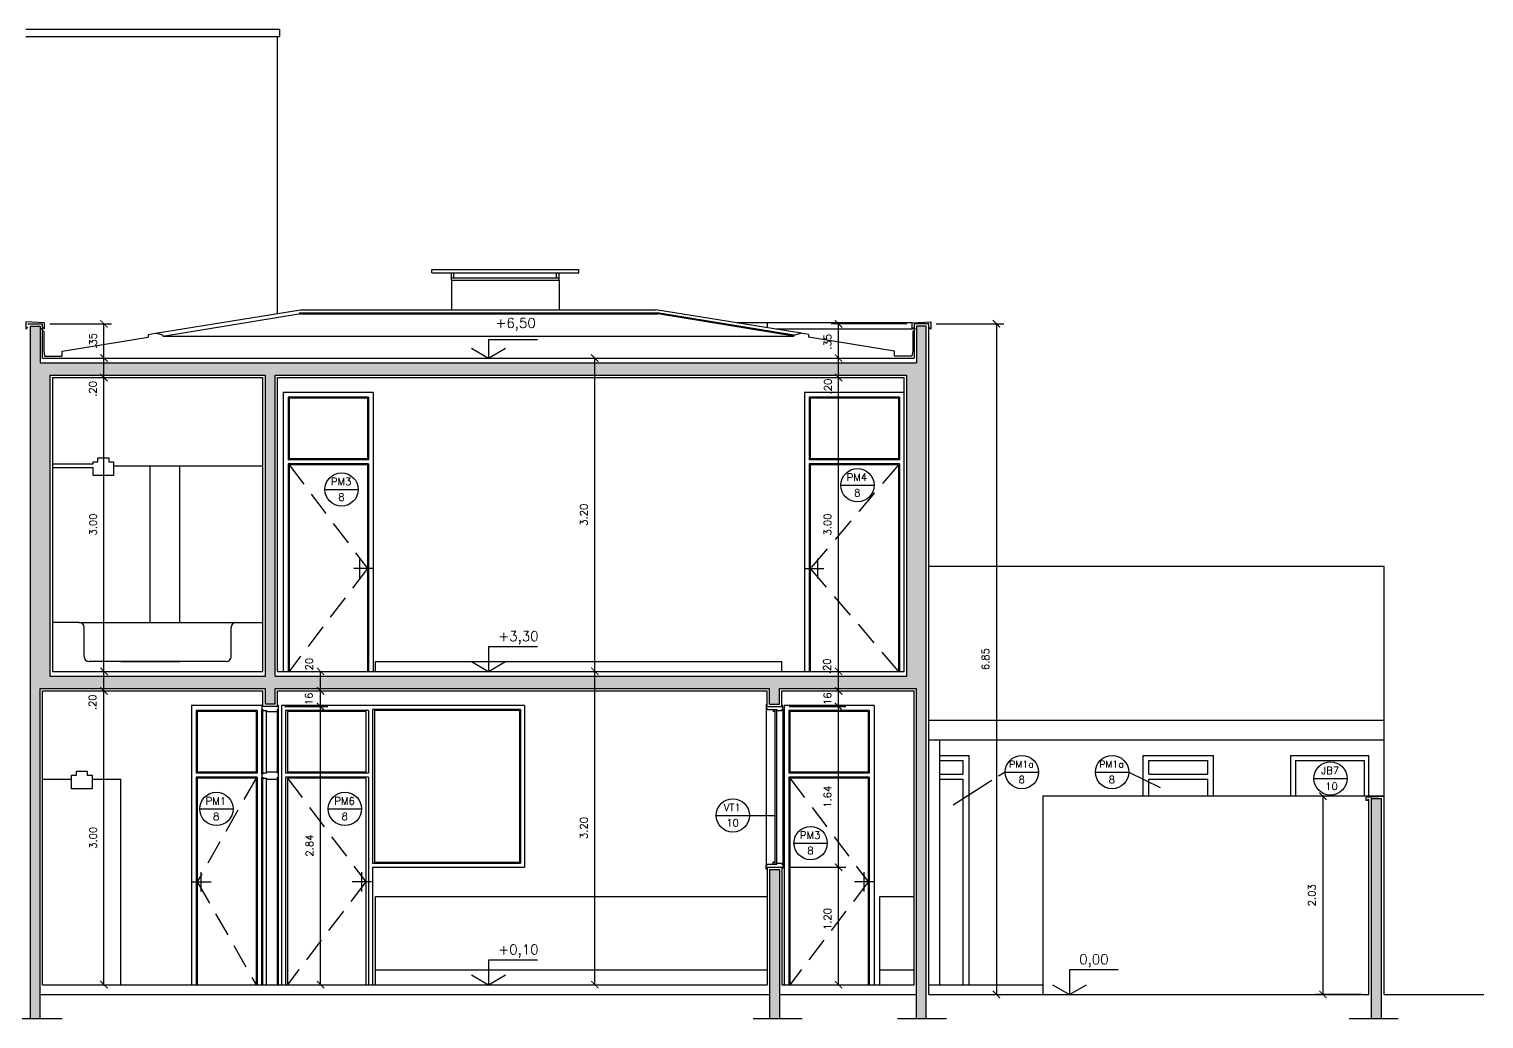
# Model space of a CAD drawing. Header units: millimetres. Extents: x 505 to 658, y 146 to 158.
# Drawn here: x 558.29 to 573.14, y 147.82 to 157.93 of the extents above; entities that cross this region are included whole.
import ezdxf

# ---------------------------------------------------------------- set-up
doc = ezdxf.new("R2010")
doc.units = ezdxf.units.MM
doc.linetypes.add('HIDDEN', pattern=[0.375, 0.25, -0.125])
for name, color, linetype in [('ALV', 5, 'Continuous'), ('CAIX', 2, 'Continuous'), ('CAIXN', 7, 'Continuous'), ('COTAS', 1, 'Continuous'), ('LPROJ', 7, 'HIDDEN'), ('LVISTA', 1, 'Continuous'), ('LVISTA01', 8, 'Continuous'), ('LVISTA02', 1, 'Continuous'), ('LVISTA025', 3, 'Continuous'), ('NOTAS', 2, 'Continuous'), ('PEÇAS', 7, 'Continuous'), ('PEÇAS50', 8, 'Continuous'), ('REVEST', 2, 'Continuous'), ('SOLID', 8, 'Continuous')]:
    doc.layers.add(name, color=color, linetype=linetype)
doc.styles.add('60-50', font='romans.shx', dxfattribs={"height": 0.075})
doc.styles.add('80-50', font='romans.shx', dxfattribs={"height": 0.1})
doc.dimstyles.new('50', dxfattribs={"dimtxt": 0.1, "dimasz": 2.5, "dimexe": 1.25, "dimexo": 0.625, "dimgap": 0.075, "dimtad": 1, "dimzin": 0, "dimdsep": 46, "dimtxsty": '60-50', "dimcen": 2.5, "dimclrt": 3, "dimadec": 0, "dimazin": 0, "dimtfac": 1, "dimtmove": 0, "dimatfit": 3, "dimfxl": 1, "dimarcsym": 0})

# ---------------------------------------------------------------- blocks, each defined once
blk = doc.blocks.new('_ARCHTICK')
at = {"color": 0, "linetype": 'ByBlock', "const_width": 0.15}
blk.add_lwpolyline([(-0.5, -0.5), (0.5, 0.5)], dxfattribs=at)
blk = doc.blocks.new('*D27')
at = {"color": 0, "linetype": 'ByBlock'}
for p, q in [((572.048, 150.098), (571.424, 150.098)), ((571.499, 150.098), (571.499, 148.073)), ((571.894, 148.073), (571.424, 148.073))]:
    blk.add_line(p, q, dxfattribs=at)
at = {"layer": 'DEFPOINTS', "color": 0, "linetype": 'ByBlock'}
for p in [(572.123, 150.098), (571.499, 148.073), (571.969, 148.073)]:
    blk.add_point(p, dxfattribs=at)
at = {"color": 0, "linetype": 'ByBlock', "xscale": 0.075, "yscale": 0.075, "zscale": 0.075}
for p, rotation in [((571.499, 150.098), 90), ((571.499, 148.073), 270)]:
    blk.add_blockref('_ARCHTICK', p, dxfattribs=dict(at, rotation=rotation))
at = {"color": 3, "linetype": 'ByBlock', "insert": (571.386, 149.086), "char_height": 0.075, "attachment_point": 5, "rotation": 90, "style": '60-50'}
blk.add_mtext('2.03', dxfattribs=at)
blk = doc.blocks.new('*D28')
at = {"color": 0, "linetype": 'ByBlock'}
blk.add_line((559.05, 148.173), (559.05, 151.173), dxfattribs=at)
at = {"layer": 'DEFPOINTS', "color": 0, "linetype": 'ByBlock'}
for p in [(559.05, 151.173), (559.05, 151.173), (559.05, 148.173)]:
    blk.add_point(p, dxfattribs=at)
at = {"color": 0, "linetype": 'ByBlock', "xscale": 0.075, "yscale": 0.075, "zscale": 0.075}
for p, rotation in [((559.05, 151.173), 90), ((559.05, 148.173), 270)]:
    blk.add_blockref('_ARCHTICK', p, dxfattribs=dict(at, rotation=rotation))
at = {"color": 3, "linetype": 'ByBlock', "insert": (558.938, 149.673), "char_height": 0.075, "attachment_point": 5, "rotation": 90, "style": '60-50'}
blk.add_mtext('3.00', dxfattribs=at)
blk = doc.blocks.new('*D29')
at = {"color": 0, "linetype": 'ByBlock'}
blk.add_line((559.05, 151.173), (559.05, 151.373), dxfattribs=at)
at = {"layer": 'DEFPOINTS', "color": 0, "linetype": 'ByBlock'}
for p in [(559.05, 151.373), (559.05, 151.373), (559.05, 151.173)]:
    blk.add_point(p, dxfattribs=at)
at = {"color": 0, "linetype": 'ByBlock', "xscale": 0.075, "yscale": 0.075, "zscale": 0.075}
for p, rotation in [((559.05, 151.373), 90), ((559.05, 151.173), 270)]:
    blk.add_blockref('_ARCHTICK', p, dxfattribs=dict(at, rotation=rotation))
at = {"color": 3, "linetype": 'ByBlock', "insert": (558.933, 151.057), "char_height": 0.075, "attachment_point": 5, "rotation": 90, "style": '60-50'}
blk.add_mtext('.20', dxfattribs=at)
blk = doc.blocks.new('*D30')
at = {"color": 0, "linetype": 'ByBlock'}
blk.add_line((559.05, 151.373), (559.05, 154.373), dxfattribs=at)
at = {"layer": 'DEFPOINTS', "color": 0, "linetype": 'ByBlock'}
for p in [(559.05, 154.373), (559.05, 154.373), (559.05, 151.373)]:
    blk.add_point(p, dxfattribs=at)
at = {"color": 0, "linetype": 'ByBlock', "xscale": 0.075, "yscale": 0.075, "zscale": 0.075}
for p, rotation in [((559.05, 154.373), 90), ((559.05, 151.373), 270)]:
    blk.add_blockref('_ARCHTICK', p, dxfattribs=dict(at, rotation=rotation))
at = {"color": 3, "linetype": 'ByBlock', "insert": (558.938, 152.873), "char_height": 0.075, "attachment_point": 5, "rotation": 90, "style": '60-50'}
blk.add_mtext('3.00', dxfattribs=at)
blk = doc.blocks.new('*D31')
at = {"color": 0, "linetype": 'ByBlock'}
blk.add_line((559.05, 154.373), (559.05, 154.573), dxfattribs=at)
at = {"layer": 'DEFPOINTS', "color": 0, "linetype": 'ByBlock'}
for p in [(559.05, 154.573), (559.05, 154.573), (559.05, 154.373)]:
    blk.add_point(p, dxfattribs=at)
at = {"color": 0, "linetype": 'ByBlock', "xscale": 0.075, "yscale": 0.075, "zscale": 0.075}
for p, rotation in [((559.05, 154.573), 90), ((559.05, 154.373), 270)]:
    blk.add_blockref('_ARCHTICK', p, dxfattribs=dict(at, rotation=rotation))
at = {"color": 3, "linetype": 'ByBlock', "insert": (558.936, 154.258), "char_height": 0.075, "attachment_point": 5, "rotation": 90, "style": '60-50'}
blk.add_mtext('.20', dxfattribs=at)
blk = doc.blocks.new('*D32')
at = {"color": 0, "linetype": 'ByBlock'}
for p, q in [((558.498, 154.923), (559.125, 154.923)), ((559.05, 154.573), (559.05, 154.923))]:
    blk.add_line(p, q, dxfattribs=at)
at = {"layer": 'DEFPOINTS', "color": 0, "linetype": 'ByBlock'}
for p in [(558.423, 154.923), (559.05, 154.923), (559.05, 154.573)]:
    blk.add_point(p, dxfattribs=at)
at = {"color": 0, "linetype": 'ByBlock', "xscale": 0.075, "yscale": 0.075, "zscale": 0.075}
for p, rotation in [((559.05, 154.923), 90), ((559.05, 154.573), 270)]:
    blk.add_blockref('_ARCHTICK', p, dxfattribs=dict(at, rotation=rotation))
at = {"color": 3, "linetype": 'ByBlock', "insert": (558.938, 154.748), "char_height": 0.075, "attachment_point": 5, "rotation": 90, "style": '60-50'}
blk.add_mtext('.35', dxfattribs=at)
blk = doc.blocks.new('*D33')
at = {"color": 0, "linetype": 'ByBlock'}
blk.add_line((564.063, 148.173), (564.063, 151.373), dxfattribs=at)
at = {"layer": 'DEFPOINTS', "color": 0, "linetype": 'ByBlock'}
for p in [(564.063, 151.373), (564.063, 151.373), (564.063, 148.173)]:
    blk.add_point(p, dxfattribs=at)
at = {"color": 0, "linetype": 'ByBlock', "xscale": 0.075, "yscale": 0.075, "zscale": 0.075}
for p, rotation in [((564.063, 151.373), 90), ((564.063, 148.173), 270)]:
    blk.add_blockref('_ARCHTICK', p, dxfattribs=dict(at, rotation=rotation))
at = {"color": 3, "linetype": 'ByBlock', "insert": (563.95, 149.773), "char_height": 0.075, "attachment_point": 5, "rotation": 90, "style": '60-50'}
blk.add_mtext('3.20', dxfattribs=at)
blk = doc.blocks.new('*D34')
at = {"color": 0, "linetype": 'ByBlock'}
blk.add_line((564.063, 151.373), (564.063, 154.573), dxfattribs=at)
at = {"layer": 'DEFPOINTS', "color": 0, "linetype": 'ByBlock'}
for p in [(564.063, 154.573), (564.063, 154.573), (564.063, 151.373)]:
    blk.add_point(p, dxfattribs=at)
at = {"color": 0, "linetype": 'ByBlock', "xscale": 0.075, "yscale": 0.075, "zscale": 0.075}
for p, rotation in [((564.063, 154.573), 90), ((564.063, 151.373), 270)]:
    blk.add_blockref('_ARCHTICK', p, dxfattribs=dict(at, rotation=rotation))
at = {"color": 3, "linetype": 'ByBlock', "insert": (563.95, 152.973), "char_height": 0.075, "attachment_point": 5, "rotation": 90, "style": '60-50'}
blk.add_mtext('3.20', dxfattribs=at)
blk = doc.blocks.new('*D35')
at = {"color": 0, "linetype": 'ByBlock'}
for p, q in [((566.048, 149.373), (566.627, 149.373)), ((566.552, 148.173), (566.552, 149.373))]:
    blk.add_line(p, q, dxfattribs=at)
at = {"layer": 'DEFPOINTS', "color": 0, "linetype": 'ByBlock'}
for p in [(565.973, 149.373), (566.552, 149.373), (566.552, 148.173)]:
    blk.add_point(p, dxfattribs=at)
at = {"color": 0, "linetype": 'ByBlock', "xscale": 0.075, "yscale": 0.075, "zscale": 0.075}
for p, rotation in [((566.552, 149.373), 90), ((566.552, 148.173), 270)]:
    blk.add_blockref('_ARCHTICK', p, dxfattribs=dict(at, rotation=rotation))
at = {"color": 3, "linetype": 'ByBlock', "insert": (566.44, 148.843), "char_height": 0.075, "attachment_point": 5, "rotation": 90, "style": '60-50'}
blk.add_mtext('1.20', dxfattribs=at)
blk = doc.blocks.new('*D36')
at = {"color": 0, "linetype": 'ByBlock'}
for p, q in [((566.048, 151.013), (566.627, 151.013)), ((566.552, 149.373), (566.552, 151.013))]:
    blk.add_line(p, q, dxfattribs=at)
at = {"layer": 'DEFPOINTS', "color": 0, "linetype": 'ByBlock'}
for p in [(565.973, 151.013), (566.552, 151.013), (565.973, 149.373)]:
    blk.add_point(p, dxfattribs=at)
at = {"color": 0, "linetype": 'ByBlock', "xscale": 0.075, "yscale": 0.075, "zscale": 0.075}
for p, rotation in [((566.552, 151.013), 90), ((566.552, 149.373), 270)]:
    blk.add_blockref('_ARCHTICK', p, dxfattribs=dict(at, rotation=rotation))
at = {"color": 3, "linetype": 'ByBlock', "insert": (566.44, 150.092), "char_height": 0.075, "attachment_point": 5, "rotation": 90, "style": '60-50'}
blk.add_mtext('1.64', dxfattribs=at)
blk = doc.blocks.new('*D37')
at = {"color": 0, "linetype": 'ByBlock'}
blk.add_line((566.552, 151.013), (566.552, 151.173), dxfattribs=at)
at = {"layer": 'DEFPOINTS', "color": 0, "linetype": 'ByBlock'}
for p in [(566.552, 151.173), (566.552, 151.173), (565.973, 151.013)]:
    blk.add_point(p, dxfattribs=at)
at = {"color": 0, "linetype": 'ByBlock', "xscale": 0.075, "yscale": 0.075, "zscale": 0.075}
for p, rotation in [((566.552, 151.173), 90), ((566.552, 151.013), 270)]:
    blk.add_blockref('_ARCHTICK', p, dxfattribs=dict(at, rotation=rotation))
at = {"color": 3, "linetype": 'ByBlock', "insert": (566.44, 151.078), "char_height": 0.075, "attachment_point": 5, "rotation": 90, "style": '60-50'}
blk.add_mtext('.16', dxfattribs=at)
blk = doc.blocks.new('*D38')
at = {"color": 0, "linetype": 'ByBlock'}
blk.add_line((566.552, 151.173), (566.552, 151.373), dxfattribs=at)
at = {"layer": 'DEFPOINTS', "color": 0, "linetype": 'ByBlock'}
for p in [(566.552, 151.373), (566.552, 151.373), (566.552, 151.173)]:
    blk.add_point(p, dxfattribs=at)
at = {"color": 0, "linetype": 'ByBlock', "xscale": 0.075, "yscale": 0.075, "zscale": 0.075}
for p, rotation in [((566.552, 151.373), 90), ((566.552, 151.173), 270)]:
    blk.add_blockref('_ARCHTICK', p, dxfattribs=dict(at, rotation=rotation))
at = {"color": 3, "linetype": 'ByBlock', "insert": (566.434, 151.425), "char_height": 0.075, "attachment_point": 5, "rotation": 90, "style": '60-50'}
blk.add_mtext('.20', dxfattribs=at)
blk = doc.blocks.new('*D39')
at = {"color": 0, "linetype": 'ByBlock'}
blk.add_line((566.552, 151.373), (566.552, 154.373), dxfattribs=at)
at = {"layer": 'DEFPOINTS', "color": 0, "linetype": 'ByBlock'}
for p in [(566.552, 154.373), (566.552, 154.373), (566.552, 151.373)]:
    blk.add_point(p, dxfattribs=at)
at = {"color": 0, "linetype": 'ByBlock', "xscale": 0.075, "yscale": 0.075, "zscale": 0.075}
for p, rotation in [((566.552, 154.373), 90), ((566.552, 151.373), 270)]:
    blk.add_blockref('_ARCHTICK', p, dxfattribs=dict(at, rotation=rotation))
at = {"color": 3, "linetype": 'ByBlock', "insert": (566.44, 152.873), "char_height": 0.075, "attachment_point": 5, "rotation": 90, "style": '60-50'}
blk.add_mtext('3.00', dxfattribs=at)
blk = doc.blocks.new('*D40')
at = {"color": 0, "linetype": 'ByBlock'}
blk.add_line((566.552, 154.373), (566.552, 154.573), dxfattribs=at)
at = {"layer": 'DEFPOINTS', "color": 0, "linetype": 'ByBlock'}
for p in [(566.552, 154.573), (566.552, 154.573), (566.552, 154.373)]:
    blk.add_point(p, dxfattribs=at)
at = {"color": 0, "linetype": 'ByBlock', "xscale": 0.075, "yscale": 0.075, "zscale": 0.075}
for p, rotation in [((566.552, 154.573), 90), ((566.552, 154.373), 270)]:
    blk.add_blockref('_ARCHTICK', p, dxfattribs=dict(at, rotation=rotation))
at = {"color": 3, "linetype": 'ByBlock', "insert": (566.444, 154.282), "char_height": 0.075, "attachment_point": 5, "rotation": 90, "style": '60-50'}
blk.add_mtext('.20', dxfattribs=at)
blk = doc.blocks.new('*D41')
at = {"color": 0, "linetype": 'ByBlock'}
for p, q in [((567.248, 154.923), (566.477, 154.923)), ((566.552, 154.573), (566.552, 154.923))]:
    blk.add_line(p, q, dxfattribs=at)
at = {"layer": 'DEFPOINTS', "color": 0, "linetype": 'ByBlock'}
for p in [(566.552, 154.923), (567.323, 154.923), (566.552, 154.573)]:
    blk.add_point(p, dxfattribs=at)
at = {"color": 0, "linetype": 'ByBlock', "xscale": 0.075, "yscale": 0.075, "zscale": 0.075}
for p, rotation in [((566.552, 154.923), 90), ((566.552, 154.573), 270)]:
    blk.add_blockref('_ARCHTICK', p, dxfattribs=dict(at, rotation=rotation))
at = {"color": 3, "linetype": 'ByBlock', "insert": (566.44, 154.739), "char_height": 0.075, "attachment_point": 5, "rotation": 90, "style": '60-50'}
blk.add_mtext('.35', dxfattribs=at)
blk = doc.blocks.new('*D42')
at = {"color": 0, "linetype": 'ByBlock'}
for p, q in [((560.898, 151.013), (561.337, 151.013)), ((561.262, 148.173), (561.262, 151.013))]:
    blk.add_line(p, q, dxfattribs=at)
at = {"layer": 'DEFPOINTS', "color": 0, "linetype": 'ByBlock'}
for p in [(560.823, 151.013), (561.262, 151.013), (561.262, 148.173)]:
    blk.add_point(p, dxfattribs=at)
at = {"color": 0, "linetype": 'ByBlock', "xscale": 0.075, "yscale": 0.075, "zscale": 0.075}
for p, rotation in [((561.262, 151.013), 90), ((561.262, 148.173), 270)]:
    blk.add_blockref('_ARCHTICK', p, dxfattribs=dict(at, rotation=rotation))
at = {"color": 3, "linetype": 'ByBlock', "insert": (561.149, 149.593), "char_height": 0.075, "attachment_point": 5, "rotation": 90, "style": '60-50'}
blk.add_mtext('2.84', dxfattribs=at)
blk = doc.blocks.new('*D43')
at = {"color": 0, "linetype": 'ByBlock'}
blk.add_line((561.262, 151.013), (561.262, 151.173), dxfattribs=at)
at = {"layer": 'DEFPOINTS', "color": 0, "linetype": 'ByBlock'}
for p in [(561.262, 151.173), (561.262, 151.173), (560.823, 151.013)]:
    blk.add_point(p, dxfattribs=at)
at = {"color": 0, "linetype": 'ByBlock', "xscale": 0.075, "yscale": 0.075, "zscale": 0.075}
for p, rotation in [((561.262, 151.173), 90), ((561.262, 151.013), 270)]:
    blk.add_blockref('_ARCHTICK', p, dxfattribs=dict(at, rotation=rotation))
at = {"color": 3, "linetype": 'ByBlock', "insert": (561.142, 151.076), "char_height": 0.075, "attachment_point": 5, "rotation": 90, "style": '60-50'}
blk.add_mtext('.16', dxfattribs=at)
blk = doc.blocks.new('*D44')
at = {"color": 0, "linetype": 'ByBlock'}
blk.add_line((561.262, 151.173), (561.262, 151.373), dxfattribs=at)
at = {"layer": 'DEFPOINTS', "color": 0, "linetype": 'ByBlock'}
for p in [(561.262, 151.373), (561.262, 151.373), (561.262, 151.173)]:
    blk.add_point(p, dxfattribs=at)
at = {"color": 0, "linetype": 'ByBlock', "xscale": 0.075, "yscale": 0.075, "zscale": 0.075}
for p, rotation in [((561.262, 151.373), 90), ((561.262, 151.173), 270)]:
    blk.add_blockref('_ARCHTICK', p, dxfattribs=dict(at, rotation=rotation))
at = {"color": 3, "linetype": 'ByBlock', "insert": (561.146, 151.431), "char_height": 0.075, "attachment_point": 5, "rotation": 90, "style": '60-50'}
blk.add_mtext('.20', dxfattribs=at)
blk = doc.blocks.new('*D45')
at = {"color": 0, "linetype": 'ByBlock'}
for p, q in [((567.548, 154.923), (568.239, 154.923)), ((568.164, 154.923), (568.164, 148.073))]:
    blk.add_line(p, q, dxfattribs=at)
at = {"layer": 'DEFPOINTS', "color": 0, "linetype": 'ByBlock'}
for p in [(567.473, 154.923), (568.164, 148.073), (568.164, 148.073)]:
    blk.add_point(p, dxfattribs=at)
at = {"color": 0, "linetype": 'ByBlock', "xscale": 0.075, "yscale": 0.075, "zscale": 0.075}
for p, rotation in [((568.164, 154.923), 90), ((568.164, 148.073), 270)]:
    blk.add_blockref('_ARCHTICK', p, dxfattribs=dict(at, rotation=rotation))
at = {"color": 3, "linetype": 'ByBlock', "insert": (568.052, 151.498), "char_height": 0.075, "attachment_point": 5, "rotation": 90, "style": '60-50'}
blk.add_mtext('6.85', dxfattribs=at)

msp = doc.modelspace()

# ---------------------------------------------------------------- hatches: boundary and pattern name
at = {"layer": 'SOLID'}
h = msp.add_hatch(color=256, dxfattribs=at)
h.paths.add_polyline_path([(552.251, 150.073), (552.148, 150.073), (552.148, 147.823), (552.251, 147.823)])
h.paths.add_polyline_path([(558.298, 147.823), (558.398, 147.823), (558.398, 151.198), (560.698, 151.198), (560.698, 151.038), (560.798, 151.038), (560.798, 151.198), (565.848, 151.198), (565.848, 151.038), (565.948, 151.038), (565.948, 151.198), (567.348, 151.198), (567.348, 147.823), (567.448, 147.823), (567.448, 154.898), (567.348, 154.898), (567.348, 154.523), (560.448, 154.523), (558.398, 154.523), (558.398, 154.898), (558.298, 154.898)])
h.paths.add_polyline_path([(558.498, 151.323), (558.498, 154.398), (560.698, 154.398), (560.698, 151.323)], flags=16)
h.paths.add_polyline_path([(560.798, 151.323), (560.798, 154.398), (567.248, 154.398), (567.248, 151.323)], flags=16)
h.paths.add_polyline_path([(565.848, 147.823), (565.948, 147.823), (565.948, 149.348), (565.848, 149.348)], flags=17)
h.paths.add_polyline_path([(572.098, 150.073), (571.994, 150.073), (571.994, 147.823), (572.098, 147.823)])
h.paths.add_polyline_path([(563.066, 151.634), (563.55, 151.634), (563.55, 151.812), (563.066, 151.812)], flags=8)

# ---------------------------------------------------------------- linework, layer by layer
at = {"layer": 'ALV'}
for p, q in [((558.298, 154.898), (558.398, 154.898)), ((558.298, 147.823), (558.298, 154.898)), ((558.398, 154.898), (558.398, 154.523)), ((567.348, 154.898), (567.348, 154.523)), ((567.448, 154.898), (567.348, 154.898)), ((567.448, 147.823), (567.448, 154.898)), ((558.398, 154.523), (560.898, 154.523)), ((560.448, 154.523), (567.348, 154.523)), ((558.498, 154.398), (560.698, 154.398)), ((558.498, 154.398), (558.498, 151.323)), ((560.698, 151.323), (560.698, 154.398)), ((560.798, 154.398), (567.248, 154.398)), ((560.798, 151.323), (560.798, 154.398)), ((567.248, 151.323), (567.248, 154.398)), ((558.498, 151.323), (560.698, 151.323)), ((560.798, 151.323), (567.248, 151.323)), ((558.398, 151.198), (560.698, 151.198)), ((558.398, 147.823), (558.398, 151.198)), ((560.698, 151.038), (560.698, 151.198)), ((560.798, 151.198), (565.848, 151.198)), ((560.798, 151.038), (560.798, 151.198)), ((565.848, 151.038), (565.848, 151.198)), ((565.948, 151.038), (565.948, 151.198)), ((565.948, 151.198), (567.348, 151.198)), ((567.348, 147.823), (567.348, 151.198)), ((560.798, 151.038), (560.698, 151.038)), ((565.848, 151.038), (565.948, 151.038)), ((571.994, 150.073), (572.098, 150.073)), ((571.994, 147.823), (571.994, 150.073)), ((572.098, 147.823), (572.098, 150.073)), ((565.848, 149.348), (565.948, 149.348)), ((565.848, 149.348), (565.848, 147.823)), ((565.948, 149.348), (565.948, 147.823))]:
    msp.add_line(p, q, dxfattribs=at)
at = {"layer": 'CAIX'}
for p, q in [((560.673, 150.333), (560.673, 150.973)), ((560.708, 150.343), (560.708, 150.963)), ((565.823, 150.983), (565.823, 150.983)), ((565.883, 150.983), (565.883, 150.963)), ((565.903, 150.963), (565.883, 150.963)), ((565.903, 149.403), (565.903, 150.983)), ((565.923, 149.413), (565.923, 150.973)), ((560.673, 148.173), (560.673, 150.283)), ((560.708, 148.173), (560.708, 150.273)), ((565.883, 149.403), (565.883, 149.423)), ((565.903, 149.423), (565.883, 149.423))]:
    msp.add_line(p, q, dxfattribs=at)
for points in [[(558.423, 154.888), (558.443, 154.868), (558.443, 154.933), (558.253, 154.943), (558.253, 154.868), (558.273, 154.888)], [(558.407, 154.875), (558.437, 154.845), (558.437, 154.643), (558.444, 154.593)], [(567.339, 154.875), (567.309, 154.845), (567.309, 154.643), (567.301, 154.593)], [(567.323, 154.888), (567.303, 154.868), (567.303, 154.933), (567.493, 154.943), (567.493, 154.868), (567.473, 154.888)], [(560.673, 151.023), (560.663, 151.023), (560.663, 150.983), (560.673, 150.983), (560.673, 150.973), (560.708, 150.973), (560.708, 150.963), (560.823, 150.963), (560.823, 150.983), (560.833, 150.983), (560.833, 151.023), (560.823, 151.023)], [(565.823, 151.033), (565.813, 151.033), (565.813, 150.993), (565.823, 150.993), (565.823, 150.983), (565.923, 150.983), (565.923, 150.973), (565.973, 150.973), (565.973, 150.983), (565.983, 150.983), (565.983, 151.023), (565.973, 151.023)], [(565.823, 149.353), (565.813, 149.353), (565.813, 149.393), (565.823, 149.393), (565.823, 149.403), (565.923, 149.403), (565.923, 149.413), (565.973, 149.413), (565.973, 149.403), (565.983, 149.403), (565.983, 149.363), (565.973, 149.363)]]:
    msp.add_lwpolyline(points, dxfattribs=at)
msp.add_lwpolyline([(560.708, 150.333), (560.673, 150.333), (560.673, 150.323), (560.663, 150.323), (560.663, 150.293), (560.673, 150.293), (560.673, 150.283), (560.708, 150.283), (560.708, 150.273), (560.823, 150.273), (560.823, 150.293), (560.833, 150.293), (560.833, 150.333), (560.823, 150.333), (560.823, 150.343), (560.708, 150.343)], close=True, dxfattribs=at)
at = {"layer": 'CAIXN', "color": 8, "ltscale": 0.5}
for p, q in [((561.306, 153.231), (561.646, 153.231)), ((566.575, 153.274), (566.915, 153.274)), ((568.119, 150.257), (567.724, 150.007)), ((568.255, 150.344), (568.187, 150.301)), ((568.255, 150.344), (568.595, 150.344)), ((569.175, 150.344), (569.515, 150.344)), ((569.515, 150.344), (569.835, 150.186)), ((571.406, 150.28), (571.746, 150.28)), ((560.028, 149.968), (560.368, 149.968)), ((561.341, 149.968), (561.681, 149.968)), ((565.302, 149.902), (565.903, 149.902)), ((566.097, 149.619), (566.437, 149.619))]:
    msp.add_line(p, q, dxfattribs=at)
for centre in [(561.476, 153.231), (566.745, 153.274), (568.425, 150.344), (569.345, 150.344), (571.576, 150.28), (560.198, 149.968), (561.511, 149.968), (565.472, 149.902), (566.267, 149.619)]:
    msp.add_circle(centre, 0.17, dxfattribs=at)
at = {"layer": 'LPROJ'}
for p, q in [((560.94, 153.483), (561.74, 152.423)), ((567.163, 153.483), (566.263, 152.423)), ((561.74, 152.423), (560.94, 151.373)), ((566.263, 152.423), (567.163, 151.373)), ((560.603, 150.283), (560.003, 149.223)), ((560.923, 150.283), (561.723, 149.223)), ((566.055, 150.283), (566.855, 149.223)), ((560.003, 149.223), (560.603, 148.173)), ((561.723, 149.223), (560.923, 148.173)), ((566.855, 149.223), (566.055, 148.173))]:
    msp.add_line(p, q, dxfattribs=at)
at = {"layer": 'LVISTA'}
for p, q in [((562.398, 155.478), (563.898, 155.478)), ((562.398, 155.443), (562.398, 155.478)), ((562.398, 155.443), (563.898, 155.443)), ((562.598, 155.368), (562.598, 155.443)), ((562.623, 155.393), (562.623, 155.443)), ((563.673, 155.393), (563.673, 155.443)), ((563.698, 155.368), (563.698, 155.443)), ((563.898, 155.443), (563.898, 155.478)), ((562.598, 155.393), (563.698, 155.393)), ((562.598, 155.368), (562.598, 155.067)), ((562.598, 155.368), (563.698, 155.368)), ((563.698, 155.368), (563.698, 155.067))]:
    msp.add_line(p, q, dxfattribs=at)
at = {"layer": 'LVISTA', "color": 2}
for p, q in [((558.444, 154.593), (558.623, 154.593)), ((558.623, 154.593), (558.623, 154.643)), ((567.123, 154.593), (567.123, 154.643)), ((567.301, 154.593), (567.123, 154.593))]:
    msp.add_line(p, q, dxfattribs=at)
at = {"layer": 'LVISTA01'}
for p, q in [((565.823, 154.933), (565.509, 154.933)), ((572.123, 152.443), (567.476, 152.443)), ((572.123, 150.098), (572.123, 152.443)), ((559.943, 151.023), (559.943, 148.173)), ((560.663, 151.023), (559.943, 151.023)), ((560.613, 150.973), (559.993, 150.973)), ((559.993, 150.973), (559.993, 150.333)), ((560.603, 150.963), (560.003, 150.963)), ((560.003, 150.963), (560.003, 150.343)), ((560.603, 150.963), (560.603, 150.343)), ((560.613, 150.973), (560.613, 150.333)), ((560.663, 151.023), (560.663, 148.173)), ((560.863, 151.023), (560.863, 148.173)), ((561.793, 151.023), (560.863, 151.023)), ((561.753, 150.973), (560.903, 150.973)), ((560.903, 150.973), (560.903, 150.333)), ((561.723, 150.963), (560.923, 150.963)), ((560.923, 150.963), (560.923, 150.343)), ((561.723, 150.963), (561.723, 150.343)), ((561.753, 150.973), (561.753, 150.333)), ((563.343, 151.023), (561.793, 151.023)), ((561.793, 150.983), (561.793, 149.413)), ((563.303, 150.983), (561.793, 150.983)), ((563.293, 150.973), (561.813, 150.973)), ((561.813, 150.973), (561.813, 149.423)), ((563.293, 150.973), (563.293, 149.423)), ((563.303, 150.983), (563.303, 149.413)), ((563.343, 151.023), (563.343, 149.373)), ((565.995, 151.023), (565.995, 148.173)), ((566.915, 151.023), (565.995, 151.023)), ((566.865, 150.973), (566.045, 150.973)), ((566.045, 150.973), (566.045, 150.333)), ((566.855, 150.963), (566.055, 150.963)), ((566.055, 150.963), (566.055, 150.343)), ((566.855, 150.963), (566.855, 150.343)), ((566.865, 150.973), (566.865, 150.333)), ((566.915, 151.023), (566.915, 148.173)), ((567.473, 150.873), (572.123, 150.873)), ((567.473, 150.673), (572.123, 150.673)), ((567.585, 148.173), (567.585, 150.673)), ((567.585, 150.513), (567.886, 150.513)), ((567.886, 148.173), (567.886, 150.513)), ((569.662, 150.098), (569.662, 150.513)), ((569.662, 150.513), (570.382, 150.513)), ((570.382, 150.098), (570.382, 150.513)), ((571.169, 150.513), (571.169, 150.098)), ((571.169, 150.513), (571.969, 150.513)), ((571.969, 150.098), (571.969, 150.513)), ((567.585, 150.463), (567.826, 150.463)), ((567.826, 150.323), (567.826, 150.463)), ((569.722, 150.463), (570.322, 150.463)), ((569.722, 150.323), (569.722, 150.463)), ((570.322, 150.323), (570.322, 150.463)), ((571.219, 150.463), (571.219, 150.098)), ((571.219, 150.463), (571.919, 150.463)), ((571.919, 150.463), (571.919, 150.098)), ((560.613, 150.333), (559.993, 150.333)), ((560.613, 150.293), (559.993, 150.293)), ((559.993, 150.293), (559.993, 148.173)), ((560.603, 150.343), (560.003, 150.343)), ((560.603, 150.283), (560.003, 150.283)), ((560.003, 150.283), (560.003, 148.173)), ((560.603, 150.283), (560.603, 148.173)), ((560.613, 150.293), (560.613, 148.173)), ((561.753, 150.333), (560.903, 150.333)), ((561.753, 150.293), (560.903, 150.293)), ((560.903, 150.293), (560.903, 148.173)), ((561.723, 150.343), (560.923, 150.343)), ((561.723, 150.283), (560.923, 150.283)), ((560.923, 150.283), (560.923, 148.173)), ((561.723, 150.283), (561.723, 148.173)), ((561.753, 150.293), (561.753, 148.173)), ((566.865, 150.333), (566.045, 150.333)), ((566.865, 150.293), (566.045, 150.293)), ((566.045, 150.293), (566.045, 148.173)), ((566.855, 150.343), (566.055, 150.343)), ((566.855, 150.283), (566.055, 150.283)), ((566.055, 150.283), (566.055, 148.173)), ((566.855, 150.283), (566.855, 148.173)), ((566.865, 150.293), (566.865, 148.173)), ((567.585, 150.323), (567.826, 150.323)), ((567.585, 150.273), (567.826, 150.273)), ((567.826, 148.173), (567.826, 150.273)), ((569.722, 150.323), (570.322, 150.323)), ((569.722, 150.098), (569.722, 150.273)), ((569.722, 150.273), (570.322, 150.273)), ((570.322, 150.098), (570.322, 150.273)), ((568.64, 150.098), (568.64, 148.073)), ((572.123, 150.098), (568.64, 150.098)), ((561.793, 149.413), (563.303, 149.413)), ((561.793, 149.373), (563.343, 149.373)), ((561.793, 149.373), (561.793, 148.173)), ((561.813, 149.423), (563.293, 149.423)), ((567.473, 148.173), (568.64, 148.173))]:
    msp.add_line(p, q, dxfattribs=at)
at = {"layer": 'LVISTA02'}
for p, q in [((558.253, 157.933), (560.843, 157.933)), ((558.253, 157.858), (560.843, 157.858)), ((560.823, 155.029), (560.823, 157.858)), ((560.843, 157.933), (560.843, 157.858)), ((559.575, 154.826), (561.058, 155.067)), ((559.65, 154.798), (561.04, 155.024)), ((561.04, 155.024), (564.705, 155.024)), ((561.044, 155.034), (564.701, 155.034)), ((561.058, 155.067), (564.689, 155.067)), ((566.17, 154.826), (564.687, 155.067)), ((566.095, 154.807), (564.701, 155.034)), ((566.095, 154.798), (564.705, 155.024)), ((567.305, 154.933), (565.823, 154.933)), ((565.823, 154.933), (565.823, 154.882)), ((567.305, 154.868), (565.91, 154.868)), ((560.88, 154.223), (560.88, 151.373)), ((561.8, 154.223), (560.88, 154.223)), ((561.75, 154.173), (560.93, 154.173)), ((560.93, 154.173), (560.93, 153.533)), ((561.74, 154.163), (560.94, 154.163)), ((560.94, 154.163), (560.94, 153.543)), ((561.74, 154.163), (561.74, 153.543)), ((561.75, 154.173), (561.75, 153.533)), ((561.8, 154.223), (561.8, 151.373)), ((566.203, 154.223), (566.203, 151.373)), ((567.223, 154.223), (566.203, 154.223)), ((567.173, 154.173), (566.253, 154.173)), ((566.253, 154.173), (566.253, 153.533)), ((567.163, 154.163), (566.263, 154.163)), ((566.263, 154.163), (566.263, 153.543)), ((567.163, 154.163), (567.163, 153.543)), ((567.173, 154.173), (567.173, 153.533)), ((561.75, 153.533), (560.93, 153.533)), ((561.75, 153.493), (560.93, 153.493)), ((560.93, 153.493), (560.93, 151.373)), ((561.74, 153.543), (560.94, 153.543)), ((561.74, 153.483), (560.94, 153.483)), ((560.94, 153.483), (560.94, 151.373)), ((561.74, 153.483), (561.74, 151.373)), ((561.75, 153.493), (561.75, 151.373)), ((567.173, 153.533), (566.253, 153.533)), ((567.173, 153.493), (566.253, 153.493)), ((566.253, 153.493), (566.253, 151.373)), ((567.163, 153.543), (566.263, 153.543)), ((567.163, 153.483), (566.263, 153.483)), ((566.263, 153.483), (566.263, 151.373)), ((567.163, 153.483), (567.163, 151.373)), ((567.173, 153.493), (567.173, 151.373)), ((559.148, 153.473), (560.663, 153.473)), ((559.523, 151.873), (559.523, 153.473)), ((559.823, 151.873), (559.823, 153.473)), ((559.223, 151.473), (559.823, 151.473)), ((561.823, 151.373), (561.823, 151.473)), ((561.823, 151.473), (565.973, 151.473)), ((565.973, 151.373), (565.973, 151.473)), ((560.663, 150.323), (560.663, 150.983)), ((560.823, 150.343), (560.823, 150.963)), ((560.833, 150.333), (560.833, 150.983)), ((565.813, 150.993), (565.813, 149.393)), ((565.983, 150.983), (565.983, 149.403)), ((558.423, 150.273), (558.718, 150.273)), ((558.928, 150.273), (559.223, 150.273)), ((559.223, 148.177), (559.223, 150.273)), ((560.663, 148.173), (560.663, 150.293)), ((560.823, 148.173), (560.823, 150.273)), ((560.833, 148.173), (560.833, 150.293)), ((565.973, 149.073), (565.973, 148.173)), ((558.398, 148.073), (565.848, 148.073)), ((565.948, 148.073), (567.348, 148.073))]:
    msp.add_line(p, q, dxfattribs=at)
at = {"layer": 'LVISTA02', "color": 2}
for p, q in [((559.5, 154.813), (559.575, 154.826)), ((559.65, 154.807), (559.575, 154.826)), ((566.095, 154.807), (566.17, 154.826)), ((566.245, 154.813), (566.17, 154.826)), ((558.623, 154.643), (559.5, 154.786)), ((559.5, 154.813), (559.5, 154.786)), ((559.65, 154.807), (559.65, 154.798)), ((559.65, 154.798), (566.095, 154.798)), ((566.095, 154.807), (566.095, 154.798)), ((566.245, 154.813), (566.245, 154.786)), ((567.123, 154.643), (566.245, 154.786))]:
    msp.add_line(p, q, dxfattribs=at)
at = {"layer": 'LVISTA025'}
for p, q in [((558.273, 154.923), (558.423, 154.923)), ((558.523, 151.373), (560.673, 151.373)), ((558.423, 151.173), (560.673, 151.173))]:
    msp.add_line(p, q, dxfattribs=at)
at = {"layer": 'LVISTA025', "color": 1}
for p, q in [((561.823, 148.173), (561.823, 149.073)), ((561.823, 149.073), (565.823, 149.073)), ((566.973, 148.173), (566.973, 149.073)), ((566.973, 149.073), (567.323, 149.073)), ((561.823, 148.323), (565.823, 148.323)), ((566.973, 148.323), (567.323, 148.323))]:
    msp.add_line(p, q, dxfattribs=at)
at = {"layer": 'NOTAS'}
for p, q in [((561.664, 152.323), (561.664, 152.523)), ((566.339, 152.323), (566.339, 152.523)), ((561.8, 152.423), (561.6, 152.423)), ((566.203, 152.423), (566.403, 152.423)), ((560.043, 149.123), (560.043, 149.323)), ((561.683, 149.123), (561.683, 149.323)), ((566.815, 149.123), (566.815, 149.323)), ((559.943, 149.223), (560.143, 149.223)), ((561.783, 149.223), (561.583, 149.223)), ((566.915, 149.223), (566.715, 149.223)), ((558.623, 147.823), (558.122, 147.823)), ((566.181, 147.823), (565.681, 147.823)), ((567.654, 147.823), (567.153, 147.823)), ((572.269, 147.823), (571.768, 147.823))]:
    msp.add_line(p, q, dxfattribs=at)
at = {"layer": 'NOTAS', "color": 3}
for points in [[(562.804, 154.673), (562.977, 154.573), (563.15, 154.673)], [(562.804, 151.473), (562.977, 151.373), (563.15, 151.473)], [(562.804, 148.273), (562.977, 148.173), (563.15, 148.273)], [(568.736, 148.173), (568.909, 148.073), (569.083, 148.173)]]:
    msp.add_lwpolyline(points, dxfattribs=at)
at = {"layer": 'NOTAS'}
for points in [[(563.477, 154.761), (562.977, 154.761), (562.977, 154.573)], [(563.477, 151.623), (562.977, 151.623), (562.977, 151.373)], [(563.477, 148.423), (562.977, 148.423), (562.977, 148.173)], [(569.409, 148.323), (568.909, 148.323), (568.909, 148.073)]]:
    msp.add_lwpolyline(points, dxfattribs=at)
at = {"layer": 'PEÇAS', "color": 0, "linetype": 'ByBlock'}
for p, q in [((558.798, 151.873), (558.523, 151.873)), ((560.398, 151.873), (560.673, 151.873)), ((558.848, 151.523), (558.848, 151.823)), ((560.348, 151.523), (560.348, 151.823)), ((560.298, 151.473), (558.898, 151.473))]:
    msp.add_line(p, q, dxfattribs=at)
at = {"layer": 'PEÇAS'}
msp.add_lwpolyline([(558.523, 153.493), (558.938, 153.493), (558.938, 153.513), (558.988, 153.513), (558.988, 153.553), (559.098, 153.553), (559.098, 153.513), (559.148, 153.513), (559.148, 153.373), (558.938, 153.373), (558.938, 153.453), (558.523, 153.453)], dxfattribs=at)
msp.add_lwpolyline([(558.928, 150.313), (558.928, 150.173), (558.718, 150.173), (558.718, 150.313), (558.768, 150.313), (558.768, 150.353), (558.878, 150.353), (558.878, 150.313)], close=True, dxfattribs=at)
at = {"layer": 'PEÇAS', "color": 0, "linetype": 'ByBlock'}
for centre, start, end in [((558.798, 151.823), 0, 90), ((560.398, 151.823), 90, 180), ((558.898, 151.523), 180, 270), ((560.298, 151.523), 270, 0)]:
    msp.add_arc(centre, 0.05, start, end, dxfattribs=at)
at = {"layer": 'PEÇAS50'}
msp.add_line((558.798, 151.873), (560.398, 151.873), dxfattribs=at)
at = {"layer": 'REVEST'}
for p, q in [((558.273, 154.923), (558.423, 154.923)), ((558.423, 154.573), (558.423, 154.923)), ((567.323, 154.923), (567.323, 154.573)), ((567.473, 154.923), (567.323, 154.923)), ((567.473, 148.073), (567.473, 154.923)), ((558.423, 154.573), (567.323, 154.573)), ((558.523, 154.373), (560.673, 154.373)), ((558.523, 154.373), (558.523, 151.373)), ((560.673, 151.373), (560.673, 154.373)), ((560.823, 154.373), (567.223, 154.373)), ((560.823, 151.373), (560.823, 154.373)), ((567.223, 151.373), (567.223, 154.373)), ((560.823, 151.373), (567.223, 151.373)), ((558.423, 148.173), (558.423, 151.173)), ((560.673, 151.013), (560.673, 151.173)), ((560.823, 151.173), (565.823, 151.173)), ((560.823, 151.013), (560.823, 151.173)), ((565.823, 151.013), (565.823, 151.173)), ((565.973, 151.013), (565.973, 151.173)), ((565.973, 151.173), (567.323, 151.173)), ((567.323, 148.173), (567.323, 151.173)), ((560.823, 151.013), (560.673, 151.013)), ((565.823, 151.013), (565.973, 151.013)), ((571.939, 150.088), (572.123, 150.098)), ((571.939, 150.053), (571.939, 150.088)), ((572.123, 148.073), (572.123, 150.098)), ((571.959, 150.053), (571.939, 150.053)), ((571.959, 150.053), (571.959, 150.063)), ((571.969, 150.063), (571.959, 150.063)), ((571.969, 148.073), (571.969, 150.063)), ((565.823, 149.373), (565.973, 149.373)), ((565.823, 149.373), (565.823, 148.173)), ((565.973, 149.373), (565.973, 148.173)), ((558.423, 148.173), (565.823, 148.173)), ((565.973, 148.173), (567.323, 148.173)), ((567.473, 148.073), (571.969, 148.073)), ((572.123, 148.073), (573.143, 148.073))]:
    msp.add_line(p, q, dxfattribs=at)

# ---------------------------------------------------------------- texts
at = {"layer": 'CAIXN', "color": 2, "ltscale": 0.5, "attachment_point": 5, "style": '60-50'}
for s, insert, char_height in [('PM3', (561.472, 153.312), 0.075), ('PM4', (566.74, 153.355), 0.075), ('8', (561.475, 153.154), 0.075), ('8', (566.743, 153.197), 0.075), ('PM1a', (568.42, 150.425), 0.07), ('PM1a', (569.34, 150.425), 0.07), ('JB7', (571.572, 150.361), 0.075), ('8', (568.423, 150.267), 0.075), ('8', (569.343, 150.267), 0.075), ('10', (571.586, 150.199), 0.075), ('PM1', (560.193, 150.049), 0.075), ('PM6', (561.507, 150.049), 0.075), ('8', (560.196, 149.892), 0.075), ('8', (561.509, 149.892), 0.075), ('VT1', (565.467, 149.983), 0.075), ('10', (565.47, 149.825), 0.075), ('PM3', (566.262, 149.7), 0.075), ('8', (566.265, 149.542), 0.075)]:
    msp.add_mtext(s, dxfattribs=dict(at, insert=insert, char_height=char_height))
at = {"layer": 'NOTAS', "color": 3, "style": '80-50'}
for s, p in [('+6,50', (563.048, 154.882)), ('+3,30', (563.077, 151.682)), ('+0,10', (563.077, 148.482)), ('0,00', (569.01, 148.382))]:
    msp.add_text(s, height=0.1, dxfattribs=at).set_placement(p)

# ---------------------------------------------------------------- dimensions: what is measured, and where the dimension line sits
at = {"layer": 'COTAS'}
for base, p1, p2, override, picture, middle in [((559.05, 154.923), (559.05, 154.573), (558.423, 154.923), {"dimasz": 0.075, "dimexe": 0.075, "dimexo": 0.075, "dimzin": 4, "dimblk1": 'ARCHTICK', "dimblk2": 'ARCHTICK', "dimsah": 1, "dimse1": 1, "dimtofl": 0, "dimtmove": 2}, '*D32', (558.938, 154.748)), ((568.164, 148.073), (567.473, 154.923), (568.164, 148.073), {"dimasz": 0.075, "dimexe": 0.075, "dimexo": 0.075, "dimzin": 4, "dimblk1": 'ARCHTICK', "dimblk2": 'ARCHTICK', "dimsah": 1, "dimtofl": 0, "dimtmove": 2}, '*D45', (568.052, 151.498)), ((564.063, 154.573), (564.063, 151.373), (564.063, 154.573), {"dimasz": 0.075, "dimexe": 0.075, "dimexo": 0.075, "dimzin": 4, "dimblk1": 'ARCHTICK', "dimblk2": 'ARCHTICK', "dimsah": 1, "dimse1": 1, "dimtofl": 0, "dimtmove": 2}, '*D34', (563.95, 152.973)), ((559.05, 154.373), (559.05, 151.373), (559.05, 154.373), {"dimasz": 0.075, "dimexe": 0.075, "dimexo": 0.075, "dimzin": 4, "dimblk1": 'ARCHTICK', "dimblk2": 'ARCHTICK', "dimsah": 1, "dimse1": 1, "dimtofl": 0, "dimtmove": 2}, '*D30', (558.938, 152.873)), ((566.552, 154.373), (566.552, 151.373), (566.552, 154.373), {"dimasz": 0.075, "dimexe": 0.075, "dimexo": 0.075, "dimzin": 4, "dimblk1": 'ARCHTICK', "dimblk2": 'ARCHTICK', "dimsah": 1, "dimse1": 1, "dimtofl": 0, "dimtmove": 2}, '*D39', (566.44, 152.873)), ((564.063, 151.373), (564.063, 148.173), (564.063, 151.373), {"dimasz": 0.075, "dimexe": 0.075, "dimexo": 0.075, "dimzin": 4, "dimblk1": 'ARCHTICK', "dimblk2": 'ARCHTICK', "dimsah": 1, "dimtofl": 0, "dimtmove": 2}, '*D33', (563.95, 149.773)), ((559.05, 151.173), (559.05, 148.173), (559.05, 151.173), {"dimasz": 0.075, "dimexe": 0.075, "dimexo": 0.075, "dimzin": 4, "dimblk1": 'ARCHTICK', "dimblk2": 'ARCHTICK', "dimsah": 1, "dimtofl": 0, "dimtmove": 2}, '*D28', (558.938, 149.673)), ((561.262, 151.013), (561.262, 148.173), (560.823, 151.013), {"dimasz": 0.075, "dimexe": 0.075, "dimexo": 0.075, "dimzin": 4, "dimblk1": 'ARCHTICK', "dimblk2": 'ARCHTICK', "dimsah": 1, "dimtofl": 0, "dimtmove": 2}, '*D42', (561.149, 149.593)), ((571.498748661, 148.073293993), (572.122589087, 150.098293993), (571.968859383, 148.073293993), {"dimasz": 0.075, "dimexe": 0.075, "dimexo": 0.075, "dimzin": 4, "dimblk1": 'ARCHTICK', "dimblk2": 'ARCHTICK', "dimsah": 1, "dimtofl": 0, "dimtmove": 2}, '*D27', (571.386248661, 149.085793993))]:
    dim = msp.add_linear_dim(base=base, p1=p1, p2=p2, angle=90, dimstyle='50', override=override, dxfattribs=at)
    dim.commit()
    dim.dimension.update_dxf_attribs({"geometry": picture, "text_midpoint": middle})
for base, p1, p2, override, picture, middle in [((566.552, 154.923), (566.552, 154.573), (567.323, 154.923), {"dimasz": 0.075, "dimexe": 0.075, "dimexo": 0.075, "dimzin": 4, "dimblk1": 'ARCHTICK', "dimblk2": 'ARCHTICK', "dimsah": 1, "dimse1": 1, "dimtofl": 0, "dimtmove": 2}, '*D41', (566.44, 154.739)), ((559.05, 154.573), (559.05, 154.373), (559.05, 154.573), {"dimasz": 0.075, "dimexe": 0.075, "dimexo": 0.075, "dimzin": 4, "dimblk1": 'ARCHTICK', "dimblk2": 'ARCHTICK', "dimsah": 1, "dimse1": 1, "dimtofl": 0, "dimtmove": 2}, '*D31', (558.936, 154.258)), ((566.552, 154.573), (566.552, 154.373), (566.552, 154.573), {"dimasz": 0.075, "dimexe": 0.075, "dimexo": 0.075, "dimzin": 4, "dimblk1": 'ARCHTICK', "dimblk2": 'ARCHTICK', "dimsah": 1, "dimse1": 1, "dimtofl": 0, "dimtmove": 2}, '*D40', (566.444, 154.282)), ((559.05, 151.373), (559.05, 151.173), (559.05, 151.373), {"dimasz": 0.075, "dimexe": 0.075, "dimexo": 0.075, "dimzin": 4, "dimblk1": 'ARCHTICK', "dimblk2": 'ARCHTICK', "dimsah": 1, "dimse1": 1, "dimtofl": 0, "dimtmove": 2}, '*D29', (558.933, 151.057)), ((561.262, 151.373), (561.262, 151.173), (561.262, 151.373), {"dimasz": 0.075, "dimexe": 0.075, "dimexo": 0.075, "dimzin": 4, "dimblk1": 'ARCHTICK', "dimblk2": 'ARCHTICK', "dimsah": 1, "dimse1": 1, "dimtofl": 0, "dimtmove": 2}, '*D44', (561.146, 151.431)), ((566.552, 151.373), (566.552, 151.173), (566.552, 151.373), {"dimasz": 0.075, "dimexe": 0.075, "dimexo": 0.075, "dimzin": 4, "dimblk1": 'ARCHTICK', "dimblk2": 'ARCHTICK', "dimsah": 1, "dimse1": 1, "dimtofl": 0, "dimtmove": 2}, '*D38', (566.434, 151.425)), ((561.262, 151.173), (560.823, 151.013), (561.262, 151.173), {"dimasz": 0.075, "dimexe": 0.075, "dimexo": 0.075, "dimzin": 4, "dimblk1": 'ARCHTICK', "dimblk2": 'ARCHTICK', "dimsah": 1, "dimse1": 1, "dimtofl": 0, "dimtmove": 2}, '*D43', (561.142, 151.076)), ((566.552, 151.173), (565.973, 151.013), (566.552, 151.173), {"dimasz": 0.075, "dimexe": 0.075, "dimexo": 0.075, "dimzin": 4, "dimblk1": 'ARCHTICK', "dimblk2": 'ARCHTICK', "dimsah": 1, "dimse1": 1, "dimtofl": 0, "dimtmove": 2}, '*D37', (566.44, 151.078)), ((566.552, 151.013), (565.973, 149.373), (565.973, 151.013), {"dimasz": 0.075, "dimexe": 0.075, "dimexo": 0.075, "dimzin": 4, "dimblk1": 'ARCHTICK', "dimblk2": 'ARCHTICK', "dimsah": 1, "dimse1": 1, "dimtofl": 0, "dimtmove": 2}, '*D36', (566.44, 150.092)), ((566.552, 149.373), (566.552, 148.173), (565.973, 149.373), {"dimasz": 0.075, "dimexe": 0.075, "dimexo": 0.075, "dimzin": 4, "dimblk1": 'ARCHTICK', "dimblk2": 'ARCHTICK', "dimsah": 1, "dimtofl": 0, "dimtmove": 2}, '*D35', (566.44, 148.843))]:
    dim = msp.add_linear_dim(base=base, p1=p1, p2=p2, angle=90, dimstyle='50', override=override, dxfattribs=at)
    dim.commit()
    dim.dimension.update_dxf_attribs({"geometry": picture, "text_midpoint": middle, "dimtype": 160})

doc.saveas('drawing.dxf')
